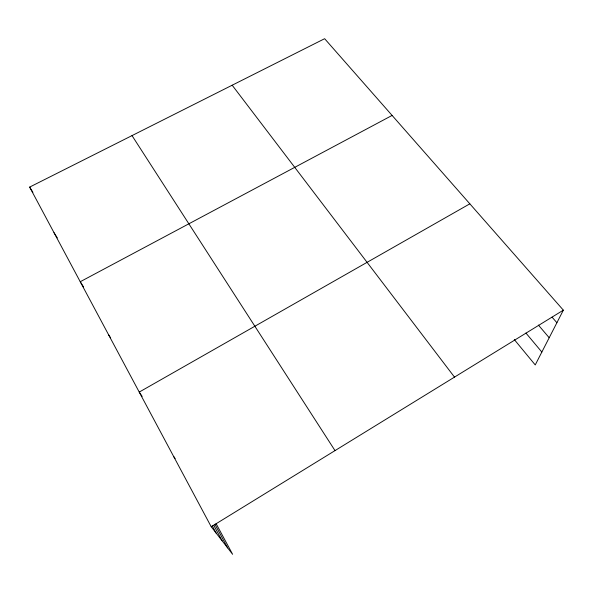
<?xml version="1.0" encoding="UTF-8"?>
<svg xmlns="http://www.w3.org/2000/svg" width="593" height="593" viewBox="0 0 593 593"><rect width="100%" height="100%" fill="white"/><g stroke="black" fill="none" stroke-linecap="round" stroke-linejoin="round"><path stroke-width="0.89" d="M216.067 523.582L232.612 554.299L211.219 526.754L29.65 187.099L324.63 38.701L563.35 310.161L535.234 364.932L514.301 339.567M211.219 526.754L563.35 310.161M469.834 203.829L139.229 392.084L142.15 396.406M392.099 115.427L80.24 281.734L83.539 286.893M552.083 317.173L556.901 322.733M538.407 325.083L549.192 337.743M525.939 333.058L541.846 352.049M232.182 85.214L454.497 377.118M173.616 456.41L175.113 458.515M108.556 334.711L110.55 337.758M132.017 135.604L335.015 450.613M54.007 232.671L57.299 237.904M29.65 187.099L32.904 192.34M214.925 524.256L227.63 547.888M213.769 525.265L222.064 540.72M212.257 525.821L216.178 533.144"/></g></svg>
